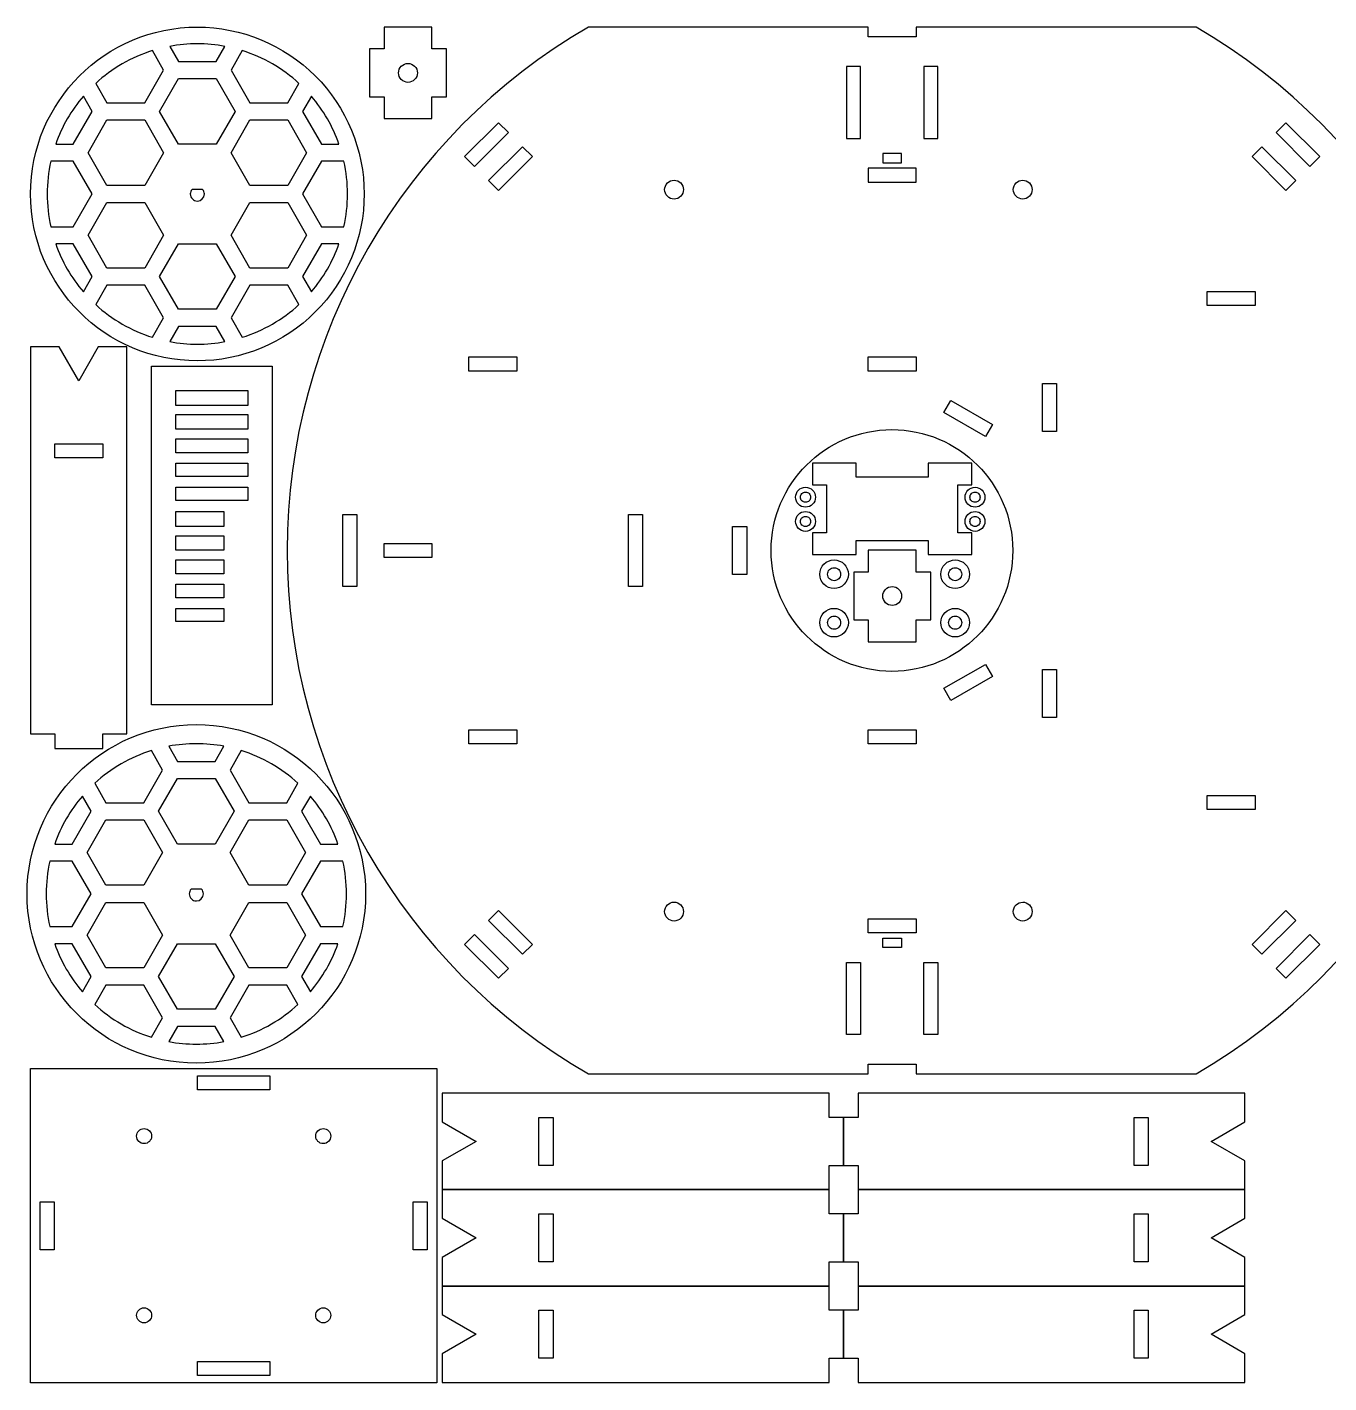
# Model space of a CAD drawing. Extents: x 9 to 440, y 10 to 290.
# Drawn here: x 9.3 to 278.2, y 10 to 290 of the extents above; entities that cross this region are included whole.
import ezdxf

# ---------------------------------------------------------------- set-up
doc = ezdxf.new("R2010")
doc.units = 0
doc.layers.add('Layer_1', color=7, linetype='CONTINUOUS')

msp = doc.modelspace()

# ---------------------------------------------------------------- linework, layer by layer
at = {"layer": 'Layer_1', "color": 7}
for p, q in [((83.04981, 289.95), (83.04981, 285.45001)), ((92.94999, 289.95), (83.04981, 289.95)), ((92.94999, 285.45001), (92.94999, 289.95)), ((179.999852, 289.95), (125.249706, 289.95)), ((182.799681, 289.95), (179.999852, 289.95)), ((183.049794, 289.95), (182.799681, 289.95)), ((183.049794, 287.950122), (183.049794, 289.95)), ((195.999907, 289.95), (192.949965, 289.95)), ((192.949965, 289.95), (192.949965, 287.950122)), ((250.75057, 289.95), (195.999907, 289.95)), ((38.79222, 285.981928), (40.60034, 282.850028)), ((44.50048, 286.512058), (44.50048, 286.512058)), ((48.40011, 282.850028), (50.20872, 285.981928)), ((192.949965, 287.950122), (183.049794, 287.950122)), ((37.53255, 281.079028), (35.21719, 285.089558)), ((40.60034, 282.850028), (48.40011, 282.850028)), ((53.78326, 285.089558), (51.4679, 281.079028)), ((53.78326, 285.089558), (53.78326, 285.089558)), ((83.04981, 285.45001), (80.05, 285.45001)), ((80.05, 285.45001), (80.05, 275.54984)), ((95.9498, 285.45001), (92.94999, 285.45001)), ((95.9498, 275.54984), (95.9498, 285.45001)), ((33.6324, 274.324268), (37.53255, 281.079028)), ((51.4679, 281.079028), (55.36804, 274.324268)), ((89.95, 280.5), (89.95, 280.5)), ((181.45, 281.850071), (178.55, 281.850071)), ((178.55, 281.850071), (178.55, 266.950071)), ((181.45, 266.950071), (181.45, 281.850071)), ((197.45, 281.850071), (194.55, 281.850071)), ((194.55, 281.850071), (194.55, 266.950071)), ((197.45, 266.950071), (197.45, 281.850071)), ((23.5173, 278.334808), (25.83266, 274.324268)), ((36.70036, 272.552365), (40.60031, 279.307269)), ((40.60031, 279.307269), (48.4002, 279.307269)), ((48.4002, 279.307269), (52.30014, 272.552365)), ((63.16778, 274.324268), (65.48367, 278.334808)), ((22.76484, 272.552278), (20.95672, 275.684698)), ((25.83266, 274.324268), (33.6324, 274.324268)), ((55.36804, 274.324268), (63.16778, 274.324268)), ((68.04422, 275.684698), (66.2356, 272.552278)), ((68.04422, 275.684698), (68.04422, 275.684698)), ((80.05, 275.54984), (83.04981, 275.54984)), ((83.04981, 275.54984), (83.04981, 271.04986)), ((92.94999, 271.04986), (92.94999, 275.54984)), ((92.94999, 275.54984), (95.9498, 275.54984)), ((18.86522, 265.797488), (22.76484, 272.552278)), ((40.60031, 265.797462), (36.70036, 272.552365)), ((52.30014, 272.552365), (48.4002, 265.797462)), ((66.2356, 272.552278), (70.13523, 265.797488)), ((21.93278, 264.026549), (25.83273, 270.781453)), ((25.83273, 270.781453), (33.63262, 270.781453)), ((33.63262, 270.781453), (37.53257, 264.026549)), ((51.46794, 264.026549), (55.36789, 270.781453)), ((55.36789, 270.781453), (63.16778, 270.781453)), ((63.16778, 270.781453), (67.06772, 264.026549)), ((83.04981, 271.04986), (92.94999, 271.04986)), ((99.682515, 263.217076), (106.682872, 270.217433)), ((106.682872, 270.217433), (108.733482, 268.166823)), ((267.26653, 268.166833), (269.31714, 270.217444)), ((269.31714, 270.217444), (276.317497, 263.217087)), ((108.733482, 268.166823), (101.733125, 261.166466)), ((178.55, 266.950071), (181.45, 266.950071)), ((194.55, 266.950071), (197.45, 266.950071)), ((274.266886, 261.166476), (267.26653, 268.166833)), ((15.24796, 265.797488), (18.86522, 265.797488)), ((25.83273, 257.271646), (21.93278, 264.026549)), ((37.53257, 264.026549), (33.63262, 257.271646)), ((48.4002, 265.797462), (40.60031, 265.797462)), ((55.36789, 257.271646), (51.46794, 264.026549)), ((67.06772, 264.026549), (63.16778, 257.271646)), ((70.13523, 265.797488), (73.75249, 265.797488)), ((101.733125, 261.166466), (99.682515, 263.217076)), ((104.632291, 258.267342), (111.632648, 265.2677)), ((113.683258, 263.21709), (106.682901, 256.216733)), ((111.632648, 265.2677), (113.683258, 263.21709)), ((189.95, 263.850071), (186.05, 263.850071)), ((186.05, 263.850071), (186.05, 261.950071)), ((189.95, 261.950071), (189.95, 263.850071)), ((262.316802, 263.217066), (264.367413, 265.267676)), ((269.317159, 256.216709), (262.316802, 263.217066)), ((264.367413, 265.267676), (271.36777, 258.267319)), ((276.317497, 263.217087), (274.266886, 261.166476)), ((18.86522, 262.254519), (14.23299, 262.254519)), ((22.76484, 255.499738), (18.86522, 262.254519)), ((70.13523, 262.255019), (66.2356, 255.499738)), ((74.76746, 262.255019), (70.13523, 262.255019)), ((192.95, 260.850072), (183.05, 260.850072)), ((183.05, 260.850072), (183.05, 257.950071)), ((186.05, 261.950071), (189.95, 261.950071)), ((192.95, 257.950071), (192.95, 260.850072)), ((106.682901, 256.216733), (104.632291, 258.267342)), ((183.05, 257.950071), (192.95, 257.950071)), ((271.36777, 258.267319), (269.317159, 256.216709)), ((18.86522, 248.744983), (22.76484, 255.499738)), ((33.63262, 257.271646), (25.83273, 257.271646)), ((45.59537, 256.450007), (43.4048, 256.450007)), ((63.16778, 257.271646), (55.36789, 257.271646)), ((66.2356, 255.499738), (70.13523, 248.744983)), ((78.95032, 255.499999), (78.95032, 255.499999)), ((21.93278, 246.973937), (25.83273, 253.72884)), ((25.83273, 253.72884), (33.63262, 253.72884)), ((33.63262, 253.72884), (37.53257, 246.973937)), ((51.46794, 246.973937), (55.36789, 253.72884)), ((55.36789, 253.72884), (63.16778, 253.72884)), ((63.16778, 253.72884), (67.06772, 246.973937)), ((142.94989, 254.449649), (142.94989, 254.449649)), ((214.949936, 254.449649), (214.949936, 254.449649)), ((14.23299, 248.744983), (18.86522, 248.744983)), ((25.83273, 240.219034), (21.93278, 246.973937)), ((37.53257, 246.973937), (33.63262, 240.219034)), ((55.36789, 240.219034), (51.46794, 246.973937)), ((67.06772, 246.973937), (63.16778, 240.219034)), ((70.13523, 248.744983), (74.76746, 248.744983)), ((18.86522, 245.203003), (15.24796, 245.203003)), ((22.76484, 238.448243), (18.86522, 245.203003)), ((36.70036, 238.448112), (40.60031, 245.203015)), ((40.60031, 245.203015), (48.4002, 245.203015)), ((48.4002, 245.203015), (52.30014, 238.448112)), ((70.13523, 245.203003), (66.2356, 238.448243)), ((73.75301, 245.203003), (70.13523, 245.203003)), ((20.95623, 235.315313), (22.76484, 238.448243)), ((33.63262, 240.219034), (25.83273, 240.219034)), ((40.60031, 231.693208), (36.70036, 238.448112)), ((52.30014, 238.448112), (48.4002, 231.693208)), ((63.16778, 240.219034), (55.36789, 240.219034)), ((66.2356, 238.448243), (68.04422, 235.315823)), ((25.83266, 236.676253), (23.5173, 232.665203)), ((33.6324, 236.676253), (25.83266, 236.676253)), ((37.53255, 229.921463), (33.6324, 236.676253)), ((55.36804, 236.676253), (51.4679, 229.921463)), ((63.16778, 236.676253), (55.36804, 236.676253)), ((65.48367, 232.665203), (63.16778, 236.676253)), ((253.049927, 235.349867), (262.949926, 235.349867)), ((253.049927, 232.449867), (253.049927, 235.349867)), ((262.949926, 235.349867), (262.949926, 232.449867)), ((262.949926, 232.449867), (253.049927, 232.449867)), ((35.21669, 225.910433), (37.53255, 229.921463)), ((48.4002, 231.693208), (40.60031, 231.693208)), ((51.4679, 229.921463), (53.78376, 225.910433)), ((40.60034, 228.150483), (38.79172, 225.018073)), ((48.40011, 228.150483), (40.60034, 228.150483)), ((50.20872, 225.018073), (48.40011, 228.150483)), ((10.05, 223.95), (10.05, 144.05)), ((15.95871, 223.95), (10.05, 223.95)), ((19.99979, 216.9499), (15.95871, 223.95)), ((24.04142, 223.95), (19.99979, 216.9499)), ((29.95008, 223.95), (24.04142, 223.95)), ((29.95008, 144.05), (29.95008, 223.95)), ((100.55004, 218.949867), (100.55004, 221.849867)), ((100.55004, 221.849867), (110.45004, 221.849867)), ((110.45004, 221.849867), (110.45004, 218.949867)), ((183.05001, 218.949882), (183.05001, 221.849882)), ((183.05001, 221.849882), (192.95001, 221.849882)), ((192.95001, 221.849882), (192.95001, 218.949882)), ((35.049999, 219.949997), (59.949999, 219.949997)), ((35.049999, 150.05), (35.049999, 219.949997)), ((59.949999, 219.949997), (59.949999, 150.05)), ((110.45004, 218.949867), (100.55004, 218.949867)), ((192.95001, 218.949882), (183.05001, 218.949882)), ((219.049951, 206.44987), (219.049951, 216.349867)), ((219.049951, 216.349867), (221.949951, 216.349867)), ((221.949951, 216.349867), (221.949951, 206.44987)), ((40.049999, 214.949997), (54.949999, 214.949997)), ((40.049999, 211.849997), (40.049999, 214.949997)), ((54.949999, 214.949997), (54.949999, 211.849997)), ((198.663121, 210.355566), (200.113121, 212.867039)), ((200.113121, 212.867039), (208.686771, 207.91704)), ((54.949999, 211.849997), (40.049999, 211.849997)), ((40.049999, 209.949997), (54.949999, 209.949997)), ((40.049999, 206.949997), (40.049999, 209.949997)), ((54.949999, 209.949997), (54.949999, 206.949997)), ((207.236771, 205.405566), (198.663121, 210.355566)), ((208.686771, 207.91704), (207.236771, 205.405566)), ((54.949999, 206.949997), (40.049999, 206.949997)), ((40.049999, 204.949997), (54.949999, 204.949997)), ((40.049999, 202.049997), (40.049999, 204.949997)), ((54.949999, 204.949997), (54.949999, 202.049997)), ((221.949951, 206.44987), (219.049951, 206.44987)), ((15.050354, 203.949989), (24.950354, 203.949989)), ((15.050354, 201.049989), (15.050354, 203.949989)), ((24.950354, 203.949989), (24.950354, 201.049989)), ((54.949999, 202.049997), (40.049999, 202.049997)), ((24.950354, 201.049989), (15.050354, 201.049989)), ((40.049999, 199.95), (54.949999, 199.95)), ((40.049999, 197.15), (40.049999, 199.95)), ((54.949999, 199.95), (54.949999, 197.15)), ((171.55, 199.95), (171.55, 195.44999)), ((180.54996, 199.95), (171.55, 199.95)), ((180.54996, 197.0499), (180.54996, 199.95)), ((204.4498, 199.95), (195.44984, 199.95)), ((195.44984, 199.95), (195.44984, 197.0499)), ((204.4498, 195.44999), (204.4498, 199.95)), ((54.949999, 197.15), (40.049999, 197.15)), ((195.44984, 197.0499), (180.54996, 197.0499)), ((40.049999, 194.95), (54.949999, 194.95)), ((40.049999, 192.25), (40.049999, 194.95)), ((54.949999, 194.95), (54.949999, 192.25)), ((171.55, 195.44999), (174.45007, 195.44999)), ((174.45007, 195.44999), (174.45007, 185.54984)), ((201.54973, 185.54984), (201.54973, 195.44999)), ((201.54973, 195.44999), (204.4498, 195.44999)), ((54.949999, 192.25), (40.049999, 192.25)), ((171.15001, 192.9), (171.15001, 192.9)), ((172.15001, 192.9), (172.15001, 192.9)), ((206.14997, 192.90004), (206.14997, 192.90004)), ((207.14997, 192.90004), (207.14997, 192.90004)), ((40.049999, 189.95), (49.949999, 189.95)), ((40.049999, 186.85), (40.049999, 189.95)), ((49.949999, 189.95), (49.949999, 186.85)), ((74.54998, 174.44986), (74.54998, 189.34986)), ((74.54998, 189.34986), (77.44998, 189.34986)), ((77.44998, 189.34986), (77.44998, 174.44986)), ((133.55, 174.44986), (133.55, 189.34986)), ((133.55, 189.34986), (136.45, 189.34986)), ((136.45, 189.34986), (136.45, 174.44986)), ((171.14997, 187.89995), (171.14997, 187.89995)), ((172.14997, 187.89995), (172.14997, 187.89995)), ((206.14997, 187.90004), (206.14997, 187.90004)), ((207.14997, 187.90004), (207.14997, 187.90004)), ((49.949999, 186.85), (40.049999, 186.85)), ((40.049999, 184.95), (49.949999, 184.95)), ((40.049999, 181.95), (40.049999, 184.95)), ((49.949999, 184.95), (49.949999, 181.95)), ((155.05012, 176.94987), (155.05012, 186.84987)), ((155.05012, 186.84987), (157.95012, 186.84987)), ((157.95012, 186.84987), (157.95012, 176.94987)), ((174.45007, 185.54984), (171.55, 185.54984)), ((171.55, 185.54984), (171.55, 181.04986)), ((204.4498, 185.54984), (201.54973, 185.54984)), ((204.4498, 181.04986), (204.4498, 185.54984)), ((49.949999, 181.95), (40.049999, 181.95)), ((83.05, 180.44987), (83.05, 183.34987)), ((83.05, 183.34987), (92.95, 183.34987)), ((92.95, 183.34987), (92.95, 180.44987)), ((180.54996, 181.04986), (180.54996, 183.94993)), ((180.54996, 183.94993), (195.44984, 183.94993)), ((183.04981, 181.95), (183.04981, 177.45001)), ((192.94999, 181.95), (183.04981, 181.95)), ((192.94999, 177.45001), (192.94999, 181.95)), ((195.44984, 183.94993), (195.44984, 181.04986)), ((40.049999, 179.95), (49.949999, 179.95)), ((40.049999, 177.05), (40.049999, 179.95)), ((49.949999, 179.95), (49.949999, 177.05)), ((92.95, 180.44987), (83.05, 180.44987)), ((171.55, 181.04986), (180.54996, 181.04986)), ((195.44984, 181.04986), (204.4498, 181.04986)), ((49.949999, 177.05), (40.049999, 177.05)), ((157.95012, 176.94987), (155.05012, 176.94987)), ((177.35, 177), (177.35, 177)), ((178.95, 177), (178.95, 177)), ((183.04981, 177.45001), (180.05, 177.45001)), ((180.05, 177.45001), (180.05, 167.54984)), ((195.9498, 177.45001), (192.94999, 177.45001)), ((195.9498, 167.54984), (195.9498, 177.45001)), ((202.35, 177), (202.35, 177)), ((203.95, 177), (203.95, 177)), ((40.049999, 174.95), (49.949999, 174.95)), ((40.049999, 172.15), (40.049999, 174.95)), ((49.949999, 174.95), (49.949999, 172.15)), ((77.44998, 174.44986), (74.54998, 174.44986)), ((136.45, 174.44986), (133.55, 174.44986)), ((49.949999, 172.15), (40.049999, 172.15)), ((189.95, 172.5), (189.95, 172.5)), ((40.049999, 169.95), (49.949999, 169.95)), ((40.049999, 167.25), (40.049999, 169.95)), ((49.949999, 169.95), (49.949999, 167.25)), ((49.949999, 167.25), (40.049999, 167.25)), ((177.35, 167), (177.35, 167)), ((178.95, 167), (178.95, 167)), ((180.05, 167.54984), (183.04981, 167.54984)), ((183.04981, 167.54984), (183.04981, 163.04986)), ((192.94999, 163.04986), (192.94999, 167.54984)), ((192.94999, 167.54984), (195.9498, 167.54984)), ((202.35002, 167.00001), (202.35002, 167.00001)), ((203.95002, 167.00001), (203.95002, 167.00001)), ((183.04981, 163.04986), (192.94999, 163.04986)), ((187.94991, 156.94964), (187.94991, 156.94964)), ((198.663136, 153.444168), (207.236787, 158.394168)), ((207.236787, 158.394168), (208.686787, 155.882694)), ((219.049951, 147.44987), (219.049951, 157.34987)), ((219.049951, 157.34987), (221.949951, 157.34987)), ((221.949951, 157.34987), (221.949951, 147.44987)), ((208.686787, 155.882694), (200.113136, 150.932694)), ((200.113136, 150.932694), (198.663136, 153.444168)), ((59.949999, 150.05), (35.049999, 150.05)), ((221.949951, 147.44987), (219.049951, 147.44987)), ((10.05, 144.05), (15.05023, 144.05)), ((15.05023, 144.05), (15.05023, 141.0501)), ((24.94988, 141.0501), (24.94988, 144.05)), ((24.94988, 144.05), (29.95008, 144.05)), ((100.55004, 141.94987), (100.55004, 144.84987)), ((100.55004, 144.84987), (110.45004, 144.84987)), ((110.45004, 144.84987), (110.45004, 141.94987)), ((183.05001, 141.94988), (183.05001, 144.84988)), ((183.05001, 144.84988), (192.95001, 144.84988)), ((192.95001, 144.84988), (192.95001, 141.94988)), ((15.05023, 141.0501), (24.94988, 141.0501)), ((37.32423, 136.57903), (35.00887, 140.58957)), ((38.5839, 141.48193), (40.39202, 138.35003)), ((44.29216, 142.01207), (44.29216, 142.01207)), ((48.19179, 138.35003), (50.0004, 141.48193)), ((53.57494, 140.58957), (51.25958, 136.57903)), ((53.57494, 140.58957), (53.57494, 140.58957)), ((110.45004, 141.94987), (100.55004, 141.94987)), ((192.95001, 141.94988), (183.05001, 141.94988)), ((40.39202, 138.35003), (48.19179, 138.35003)), ((33.42408, 129.82427), (37.32423, 136.57903)), ((36.49205, 128.05237), (40.39199, 134.80727)), ((40.39199, 134.80727), (48.19188, 134.80727)), ((48.19188, 134.80727), (52.09183, 128.05237)), ((51.25958, 136.57903), (55.15972, 129.82427)), ((23.30898, 133.83481), (25.62434, 129.82427)), ((62.95946, 129.82427), (65.27535, 133.83481)), ((22.55652, 128.05228), (20.7484, 131.1847)), ((25.62434, 129.82427), (33.42408, 129.82427)), ((55.15972, 129.82427), (62.95946, 129.82427)), ((67.8359, 131.1847), (66.02728, 128.05228)), ((67.8359, 131.1847), (67.8359, 131.1847)), ((253.050049, 131.34987), (262.950048, 131.34987)), ((253.050049, 128.44987), (253.050049, 131.34987)), ((262.950048, 131.34987), (262.950048, 128.44987)), ((18.6569, 121.2975), (22.55652, 128.05228)), ((21.72447, 119.52655), (25.62442, 126.28145)), ((25.62442, 126.28145), (33.42431, 126.28145)), ((33.42431, 126.28145), (37.32425, 119.52655)), ((40.39199, 121.29746), (36.49205, 128.05237)), ((52.09183, 128.05237), (48.19188, 121.29746)), ((51.25963, 119.52655), (55.15957, 126.28145)), ((55.15957, 126.28145), (62.95946, 126.28145)), ((62.95946, 126.28145), (66.85941, 119.52655)), ((66.02728, 128.05228), (69.92691, 121.2975)), ((262.950048, 128.44987), (253.050049, 128.44987)), ((15.03964, 121.2975), (18.6569, 121.2975)), ((48.19188, 121.29746), (40.39199, 121.29746)), ((69.92691, 121.2975), (73.54417, 121.2975)), ((18.6569, 117.75453), (14.02467, 117.75453)), ((22.55652, 110.99974), (18.6569, 117.75453)), ((25.62442, 112.77165), (21.72447, 119.52655)), ((37.32425, 119.52655), (33.42431, 112.77165)), ((55.15957, 112.77165), (51.25963, 119.52655)), ((66.85941, 119.52655), (62.95946, 112.77165)), ((69.92691, 117.75502), (66.02728, 110.99974)), ((74.55914, 117.75502), (69.92691, 117.75502)), ((33.42431, 112.77165), (25.62442, 112.77165)), ((62.95946, 112.77165), (55.15957, 112.77165)), ((18.6569, 104.24499), (22.55652, 110.99974)), ((21.72447, 102.47394), (25.62442, 109.22884)), ((25.62442, 109.22884), (33.42431, 109.22884)), ((33.42431, 109.22884), (37.32425, 102.47394)), ((45.38706, 111.95), (43.19649, 111.95)), ((51.25963, 102.47394), (55.15957, 109.22884)), ((55.15957, 109.22884), (62.95946, 109.22884)), ((62.95946, 109.22884), (66.85941, 102.47394)), ((66.02728, 110.99974), (69.92691, 104.24499)), ((79.242, 110.99988), (79.242, 110.99988)), ((104.63197, 105.532274), (106.68258, 107.582883)), ((106.68258, 107.582883), (113.682936, 100.582526)), ((262.317075, 100.582516), (269.317432, 107.582873)), ((269.317432, 107.582873), (271.368042, 105.532264)), ((14.02467, 104.24499), (18.6569, 104.24499)), ((69.92691, 104.24499), (74.55914, 104.24499)), ((111.632327, 98.531917), (104.63197, 105.532274)), ((142.94989, 105.39964), (142.94989, 105.39964)), ((183.05, 102.94987), (183.05, 105.84987)), ((183.05, 105.84987), (192.95, 105.84987)), ((192.95, 105.84987), (192.95, 102.94987)), ((214.949936, 105.39964), (214.949936, 105.39964)), ((271.368042, 105.532264), (264.367685, 98.531906)), ((25.62442, 95.71903), (21.72447, 102.47394)), ((37.32425, 102.47394), (33.42431, 95.71903)), ((55.15957, 95.71903), (51.25963, 102.47394)), ((66.85941, 102.47394), (62.95946, 95.71903)), ((99.682243, 100.582506), (101.732852, 102.633116)), ((101.732852, 102.633116), (108.733209, 95.632759)), ((192.95, 102.94987), (183.05, 102.94987)), ((186.05, 99.94987), (186.05, 101.84987)), ((186.05, 101.84987), (189.95, 101.84987)), ((189.95, 101.84987), (189.95, 99.94987)), ((267.266844, 95.63279), (274.267201, 102.633147)), ((274.267201, 102.633147), (276.31781, 100.582537)), ((18.6569, 100.70301), (15.03964, 100.70301)), ((22.55652, 93.94825), (18.6569, 100.70301)), ((36.49205, 93.94812), (40.39199, 100.70302)), ((40.39199, 100.70302), (48.19188, 100.70302)), ((48.19188, 100.70302), (52.09183, 93.94812)), ((69.92691, 100.70301), (66.02728, 93.94825)), ((73.54469, 100.70301), (69.92691, 100.70301)), ((106.6826, 93.582149), (99.682243, 100.582506)), ((113.682936, 100.582526), (111.632327, 98.531917)), ((189.95, 99.94987), (186.05, 99.94987)), ((264.367685, 98.531906), (262.317075, 100.582516)), ((276.31781, 100.582537), (269.317453, 93.58218)), ((33.42431, 95.71903), (25.62442, 95.71903)), ((62.95946, 95.71903), (55.15957, 95.71903)), ((108.733209, 95.632759), (106.6826, 93.582149)), ((178.55, 81.94987), (178.55, 96.84987)), ((178.55, 96.84987), (181.45, 96.84987)), ((181.45, 96.84987), (181.45, 81.94987)), ((194.55, 81.94987), (194.55, 96.84987)), ((194.55, 96.84987), (197.45, 96.84987)), ((197.45, 96.84987), (197.45, 81.94987)), ((269.317453, 93.58218), (267.266844, 95.63279)), ((20.74791, 90.81531), (22.55652, 93.94825)), ((40.39199, 87.19322), (36.49205, 93.94812)), ((52.09183, 93.94812), (48.19188, 87.19322)), ((66.02728, 93.94825), (67.8359, 90.81583)), ((25.62434, 92.17626), (23.30898, 88.1652)), ((33.42408, 92.17626), (25.62434, 92.17626)), ((37.32423, 85.42147), (33.42408, 92.17626)), ((55.15972, 92.17626), (51.25958, 85.42147)), ((62.95946, 92.17626), (55.15972, 92.17626)), ((65.27535, 88.1652), (62.95946, 92.17626)), ((48.19188, 87.19322), (40.39199, 87.19322)), ((35.00837, 81.41044), (37.32423, 85.42147)), ((51.25958, 85.42147), (53.57544, 81.41044)), ((40.39202, 83.6505), (38.5834, 80.51808)), ((48.19179, 83.6505), (40.39202, 83.6505)), ((50.0004, 80.51808), (48.19179, 83.6505)), ((181.45, 81.94987), (178.55, 81.94987)), ((197.45, 81.94987), (194.55, 81.94987)), ((183.049794, 73.850015), (183.049794, 75.849892)), ((183.049794, 75.849892), (192.949965, 75.849892)), ((192.949965, 75.849892), (192.949965, 73.850015)), ((10.05, 10.04999), (10.05, 74.94999)), ((10.05, 74.94999), (93.950001, 74.94999)), ((44.549997, 70.54999), (44.549997, 73.44999)), ((44.549997, 73.44999), (59.449997, 73.44999)), ((59.449997, 73.44999), (59.449997, 70.54999)), ((93.950001, 74.94999), (93.950001, 10.04999)), ((125.248671, 73.850015), (182.000245, 73.850015)), ((182.000245, 73.850015), (182.899932, 73.850015)), ((182.899932, 73.850015), (183.049794, 73.850015)), ((192.949965, 73.850015), (192.999575, 73.850015)), ((192.999575, 73.850015), (194.999968, 73.850015)), ((194.999968, 73.850015), (250.751088, 73.850015)), ((59.449997, 70.54999), (44.549997, 70.54999)), ((174.94998, 69.85008), (95.04998, 69.85008)), ((95.04998, 69.85008), (95.04998, 63.94142)), ((174.94998, 64.84988), (174.94998, 69.85008)), ((260.85001, 69.85034), (180.95001, 69.85034)), ((180.95001, 69.85034), (180.95001, 64.85011)), ((260.85001, 63.94163), (260.85001, 69.85034)), ((115.04999, 54.95035), (115.04999, 64.85035)), ((115.04999, 64.85035), (117.94999, 64.85035)), ((117.94999, 64.85035), (117.94999, 54.95035)), ((177.94988, 64.84988), (174.94998, 64.84988)), ((177.94988, 54.95023), (177.94988, 64.84988)), ((180.95001, 64.85011), (177.95011, 64.85011)), ((177.95011, 64.85011), (177.95011, 54.95046)), ((237.95001, 54.95001), (237.95001, 64.85001)), ((237.95001, 64.85001), (240.85001, 64.85001)), ((240.85001, 64.85001), (240.85001, 54.95001)), ((95.04998, 63.94142), (102.05008, 59.89979)), ((253.84991, 59.90055), (260.85001, 63.94163)), ((31.95, 61), (31.95, 61)), ((68.950004, 61), (68.950004, 61)), ((102.05008, 59.89979), (95.04998, 55.85871)), ((260.85001, 55.85892), (253.84991, 59.90055)), ((95.04998, 55.85871), (95.04998, 49.95)), ((117.94999, 54.95035), (115.04999, 54.95035)), ((174.94998, 49.95), (174.94998, 54.95023)), ((174.94998, 54.95023), (177.94988, 54.95023)), ((177.95011, 54.95046), (180.95001, 54.95046)), ((180.95001, 54.95046), (180.95001, 49.95026)), ((240.85001, 54.95001), (237.95001, 54.95001)), ((260.85001, 49.95026), (260.85001, 55.85892)), ((95.04998, 49.95), (174.94998, 49.95)), ((174.94999, 49.94974), (95.04999, 49.94974)), ((95.04999, 49.94974), (95.04999, 44.04108)), ((174.94999, 44.94954), (174.94999, 49.94974)), ((260.85001, 49.95034), (180.95001, 49.95034)), ((180.95001, 49.95034), (180.95001, 44.95011)), ((180.95001, 49.95026), (260.85001, 49.95026)), ((260.85001, 44.04163), (260.85001, 49.95034)), ((12.05, 37.54993), (12.05, 47.44993)), ((12.05, 47.44993), (14.95, 47.44993)), ((14.95, 47.44993), (14.95, 37.54993)), ((89.050001, 37.54993), (89.050001, 47.44993)), ((89.050001, 47.44993), (91.950001, 47.44993)), ((91.950001, 47.44993), (91.950001, 37.54993)), ((115.04999, 35.04999), (115.04999, 44.94999)), ((115.04999, 44.94999), (117.94999, 44.94999)), ((117.94999, 44.94999), (117.94999, 35.04999)), ((177.94989, 44.94954), (174.94999, 44.94954)), ((177.94989, 35.04989), (177.94989, 44.94954)), ((180.95001, 44.95011), (177.95011, 44.95011)), ((177.95011, 44.95011), (177.95011, 35.05046)), ((237.95001, 35.05001), (237.95001, 44.95001)), ((237.95001, 44.95001), (240.85001, 44.95001)), ((240.85001, 44.95001), (240.85001, 35.05001)), ((95.04999, 44.04108), (102.05009, 39.99945)), ((253.84991, 40.00055), (260.85001, 44.04163)), ((102.05009, 39.99945), (95.04999, 35.95837)), ((260.85001, 35.95892), (253.84991, 40.00055)), ((14.95, 37.54993), (12.05, 37.54993)), ((91.950001, 37.54993), (89.050001, 37.54993)), ((95.04999, 35.95837), (95.04999, 30.04966)), ((117.94999, 35.04999), (115.04999, 35.04999)), ((174.94999, 30.04966), (174.94999, 35.04989)), ((174.94999, 35.04989), (177.94989, 35.04989)), ((177.95011, 35.05046), (180.95001, 35.05046)), ((180.95001, 35.05046), (180.95001, 30.05026)), ((240.85001, 35.05001), (237.95001, 35.05001)), ((260.85001, 30.05026), (260.85001, 35.95892)), ((174.94999, 30.04974), (95.04999, 30.04974)), ((95.04999, 30.04974), (95.04999, 24.14108)), ((95.04999, 30.04966), (174.94999, 30.04966)), ((174.94999, 25.04954), (174.94999, 30.04974)), ((180.95001, 30.05026), (260.85001, 30.05026)), ((260.85002, 30.05), (180.95002, 30.05)), ((180.95002, 30.05), (180.95002, 25.04977)), ((260.85002, 24.14129), (260.85002, 30.05)), ((31.95, 24), (31.95, 24)), ((68.950004, 24), (68.950004, 24)), ((95.04999, 24.14108), (102.05009, 20.09945)), ((115.04999, 15.14999), (115.04999, 25.04999)), ((115.04999, 25.04999), (117.94999, 25.04999)), ((117.94999, 25.04999), (117.94999, 15.14999)), ((177.94989, 25.04954), (174.94999, 25.04954)), ((177.94989, 15.14989), (177.94989, 25.04954)), ((180.95002, 25.04977), (177.95012, 25.04977)), ((177.95012, 25.04977), (177.95012, 15.15012)), ((237.95001, 15.14965), (237.95001, 25.04965)), ((237.95001, 25.04965), (240.85001, 25.04965)), ((240.85001, 25.04965), (240.85001, 15.14965)), ((253.84992, 20.10021), (260.85002, 24.14129)), ((102.05009, 20.09945), (95.04999, 16.05837)), ((260.85002, 16.05858), (253.84992, 20.10021)), ((44.549997, 11.54999), (44.549997, 14.44999)), ((44.549997, 14.44999), (59.449997, 14.44999)), ((59.449997, 14.44999), (59.449997, 11.54999)), ((95.04999, 16.05837), (95.04999, 10.14966)), ((117.94999, 15.14999), (115.04999, 15.14999)), ((174.94999, 10.14966), (174.94999, 15.14989)), ((174.94999, 15.14989), (177.94989, 15.14989)), ((177.95012, 15.15012), (180.95002, 15.15012)), ((180.95002, 15.15012), (180.95002, 10.14992)), ((240.85001, 15.14965), (237.95001, 15.14965)), ((260.85002, 10.14992), (260.85002, 16.05858)), ((59.449997, 11.54999), (44.549997, 11.54999)), ((93.950001, 10.04999), (10.05, 10.04999)), ((95.04999, 10.14966), (174.94999, 10.14966)), ((180.95002, 10.14992), (260.85002, 10.14992))]:
    msp.add_line(p, q, dxfattribs=at)
for points in [[(10.05031, 255.499999), (10.05031, 274.526209), (25.4741, 289.949999), (44.50031, 289.95)], [(44.50031, 289.95), (53.63702, 289.950002), (62.399515, 286.32046), (68.860145, 279.859832)], [(125.249706, 289.95), (86.745275, 267.588617), (63.049981, 226.4264), (63.049885, 181.899749)], [(312.949874, 181.899749), (312.949885, 226.426293), (289.254802, 267.588486), (250.75057, 289.95)], [(44.50048, 286.512058), (42.58544, 286.511975), (40.674524, 286.334506), (38.79222, 285.981928)], [(50.20872, 285.981928), (48.326423, 286.334505), (46.415514, 286.511973), (44.50048, 286.512058)], [(35.21719, 285.089558), (30.868225, 283.72513), (26.873485, 281.418829), (23.5173, 278.334808)], [(65.48367, 278.334808), (62.127334, 281.418894), (58.13241, 283.725199), (53.78326, 285.089558)], [(86.05, 280.5), (86.05, 281.017172), (86.255446, 281.513162), (86.621142, 281.878858)], [(86.621142, 279.121142), (86.255446, 279.486838), (86.05, 279.982828), (86.05, 280.5)], [(86.621142, 281.878858), (86.986838, 282.244554), (87.482828, 282.45), (88, 282.45)], [(88, 282.45), (88.517172, 282.45), (89.013162, 282.244554), (89.378858, 281.878858)], [(89.378858, 281.878858), (89.744554, 281.513162), (89.95, 281.017172), (89.95, 280.5)], [(89.95, 280.5), (89.95, 279.982828), (89.744554, 279.486838), (89.378858, 279.121142)], [(68.860145, 279.859832), (75.320776, 273.399203), (78.95032, 264.636709), (78.95032, 255.499999)], [(88, 278.55), (87.482828, 278.55), (86.986838, 278.755446), (86.621142, 279.121142)], [(89.378858, 279.121142), (89.013162, 278.755446), (88.517172, 278.55), (88, 278.55)], [(20.95672, 275.684698), (18.458312, 272.770658), (16.522596, 269.41812), (15.24796, 265.797488)], [(73.75249, 265.797488), (72.478002, 269.418083), (70.542453, 272.770619), (68.04422, 275.684698)], [(14.23299, 262.254519), (13.738019, 260.037009), (13.488243, 257.771818), (13.48816, 255.499738)], [(75.51229, 255.499738), (75.512243, 257.771985), (75.262467, 260.037345), (74.76746, 262.255019)], [(140.99989, 256.399649), (140.99989, 256.916821), (141.205336, 257.412811), (141.571032, 257.778507)], [(141.571032, 257.778507), (141.936728, 258.144203), (142.432718, 258.349649), (142.94989, 258.349649)], [(142.94989, 258.349649), (143.467062, 258.349649), (143.963052, 258.144203), (144.328748, 257.778507)], [(144.328748, 257.778507), (144.694444, 257.412811), (144.89989, 256.916821), (144.89989, 256.399649)], [(212.99994, 256.399649), (212.99994, 257.476603), (213.872982, 258.349647), (214.949936, 258.349649)], [(214.949936, 258.349649), (215.467108, 258.349649), (215.963098, 258.144203), (216.328794, 257.778507)], [(216.328794, 257.778507), (216.69449, 257.412811), (216.899936, 256.916821), (216.899936, 256.399649)], [(44.50031, 221.049998), (25.4741, 221.049999), (10.05031, 236.473789), (10.05031, 255.499999)], [(13.48816, 255.499738), (13.488245, 253.227666), (13.738021, 250.962485), (14.23299, 248.744983)], [(43.05031, 255.500209), (43.050296, 255.115631), (43.203062, 254.7468), (43.474997, 254.47486)], [(43.4048, 256.450007), (43.176202, 256.186375), (43.050341, 255.849149), (43.05031, 255.500209)], [(44.50034, 254.050157), (45.300982, 254.050428), (45.949879, 254.699567), (45.94985, 255.500209)], [(45.94985, 255.500209), (45.949822, 255.849147), (45.823964, 256.186373), (45.59537, 256.450007)], [(78.95032, 255.499999), (78.95032, 246.363289), (75.320776, 237.600795), (68.860145, 231.140166)], [(74.76746, 248.744983), (75.262429, 250.962485), (75.512205, 253.227666), (75.51229, 255.499738)], [(141.571032, 255.020791), (141.205336, 255.386487), (140.99989, 255.882477), (140.99989, 256.399649)], [(142.94989, 254.449649), (142.432718, 254.449649), (141.936728, 254.655095), (141.571032, 255.020791)], [(144.328748, 255.020791), (143.963052, 254.655095), (143.467062, 254.449649), (142.94989, 254.449649)], [(144.89989, 256.399649), (144.89989, 255.882477), (144.694444, 255.386487), (144.328748, 255.020791)], [(214.949936, 254.449649), (213.872982, 254.449651), (212.99994, 255.322695), (212.99994, 256.399649)], [(216.328794, 255.020791), (215.963098, 254.655095), (215.467108, 254.449649), (214.949936, 254.449649)], [(216.899936, 256.399649), (216.899936, 255.882477), (216.69449, 255.386487), (216.328794, 255.020791)], [(43.474997, 254.47486), (43.746933, 254.20292), (44.115762, 254.050149), (44.50034, 254.050157)], [(15.24796, 245.203003), (16.522394, 241.582238), (18.457945, 238.229536), (20.95623, 235.315313)], [(68.04422, 235.315823), (70.542635, 238.229852), (72.478362, 241.582379), (73.75301, 245.203003)], [(23.5173, 232.665203), (26.873338, 229.581239), (30.867901, 227.274934), (35.21669, 225.910433)], [(53.78376, 225.910433), (58.132734, 227.274865), (62.127481, 229.581173), (65.48367, 232.665203)], [(68.860145, 231.140166), (62.399515, 224.679538), (53.63702, 221.049996), (44.50031, 221.049998)], [(38.79172, 225.018073), (40.674188, 224.665464), (42.585273, 224.487996), (44.50048, 224.487943)], [(44.50048, 224.487943), (46.415514, 224.488028), (48.326423, 224.665496), (50.20872, 225.018073)], [(162.99991, 181.89964), (162.999911, 195.679144), (174.170406, 206.849639), (187.94991, 206.84964)], [(187.94991, 206.84964), (201.729414, 206.849639), (212.899909, 195.679144), (212.89991, 181.89964)], [(168.05001, 192.9), (168.05001, 194.032184), (168.967826, 194.95), (170.10001, 194.95)], [(169.05001, 192.9), (169.05001, 193.178477), (169.160635, 193.445549), (169.357548, 193.642462)], [(169.357548, 193.642462), (169.554461, 193.839375), (169.821533, 193.95), (170.10001, 193.95)], [(170.10001, 194.95), (171.232194, 194.95), (172.15001, 194.032184), (172.15001, 192.9)], [(170.10001, 193.95), (170.378487, 193.95), (170.645559, 193.839375), (170.842472, 193.642462)], [(170.842472, 193.642462), (171.039385, 193.445549), (171.15001, 193.178477), (171.15001, 192.9)], [(203.04997, 192.90004), (203.04997, 194.032224), (203.967786, 194.95004), (205.09997, 194.95004)], [(204.04997, 192.90004), (204.04997, 193.178517), (204.160595, 193.445589), (204.357508, 193.642502)], [(204.357508, 193.642502), (204.554421, 193.839415), (204.821493, 193.95004), (205.09997, 193.95004)], [(205.09997, 194.95004), (206.232154, 194.95004), (207.14997, 194.032224), (207.14997, 192.90004)], [(205.09997, 193.95004), (205.378447, 193.95004), (205.645519, 193.839415), (205.842432, 193.642502)], [(205.842432, 193.642502), (206.039345, 193.445589), (206.14997, 193.178517), (206.14997, 192.90004)], [(170.10001, 190.85), (168.967826, 190.85), (168.05001, 191.767816), (168.05001, 192.9)], [(169.357548, 192.157538), (169.160635, 192.354451), (169.05001, 192.621523), (169.05001, 192.9)], [(170.10001, 191.85), (169.821533, 191.85), (169.554461, 191.960625), (169.357548, 192.157538)], [(172.15001, 192.9), (172.15001, 191.767816), (171.232194, 190.85), (170.10001, 190.85)], [(170.842472, 192.157538), (170.645559, 191.960625), (170.378487, 191.85), (170.10001, 191.85)], [(171.15001, 192.9), (171.15001, 192.621523), (171.039385, 192.354451), (170.842472, 192.157538)], [(205.09997, 190.85004), (203.967786, 190.85004), (203.04997, 191.767856), (203.04997, 192.90004)], [(204.357508, 192.157578), (204.160595, 192.354491), (204.04997, 192.621563), (204.04997, 192.90004)], [(205.09997, 191.85004), (204.821493, 191.85004), (204.554421, 191.960665), (204.357508, 192.157578)], [(207.14997, 192.90004), (207.14997, 191.767856), (206.232154, 190.85004), (205.09997, 190.85004)], [(205.842432, 192.157578), (205.645519, 191.960665), (205.378447, 191.85004), (205.09997, 191.85004)], [(206.14997, 192.90004), (206.14997, 192.621563), (206.039345, 192.354491), (205.842432, 192.157578)], [(168.04997, 187.89995), (168.04997, 189.032134), (168.967786, 189.94995), (170.09997, 189.94995)], [(170.09997, 185.84995), (168.967786, 185.84995), (168.04997, 186.767766), (168.04997, 187.89995)], [(169.04997, 187.89995), (169.04997, 188.178427), (169.160595, 188.445499), (169.357508, 188.642412)], [(169.357508, 187.157488), (169.160595, 187.354401), (169.04997, 187.621473), (169.04997, 187.89995)], [(169.357508, 188.642412), (169.554421, 188.839325), (169.821493, 188.94995), (170.09997, 188.94995)], [(170.09997, 189.94995), (171.232154, 189.94995), (172.14997, 189.032134), (172.14997, 187.89995)], [(170.09997, 188.94995), (170.378447, 188.94995), (170.645519, 188.839325), (170.842432, 188.642412)], [(172.14997, 187.89995), (172.14997, 186.767766), (171.232154, 185.84995), (170.09997, 185.84995)], [(170.842432, 188.642412), (171.039345, 188.445499), (171.14997, 188.178427), (171.14997, 187.89995)], [(171.14997, 187.89995), (171.14997, 187.621473), (171.039345, 187.354401), (170.842432, 187.157488)], [(203.04997, 187.90004), (203.04997, 189.032224), (203.967786, 189.95004), (205.09997, 189.95004)], [(205.09997, 185.85004), (203.967786, 185.85004), (203.04997, 186.767856), (203.04997, 187.90004)], [(204.04997, 187.90004), (204.04997, 188.178517), (204.160595, 188.445589), (204.357508, 188.642502)], [(204.357508, 187.157578), (204.160595, 187.354491), (204.04997, 187.621563), (204.04997, 187.90004)], [(204.357508, 188.642502), (204.554421, 188.839415), (204.821493, 188.95004), (205.09997, 188.95004)], [(205.09997, 189.95004), (206.232154, 189.95004), (207.14997, 189.032224), (207.14997, 187.90004)], [(205.09997, 188.95004), (205.378447, 188.95004), (205.645519, 188.839415), (205.842432, 188.642502)], [(207.14997, 187.90004), (207.14997, 186.767856), (206.232154, 185.85004), (205.09997, 185.85004)], [(205.842432, 188.642502), (206.039345, 188.445589), (206.14997, 188.178517), (206.14997, 187.90004)], [(206.14997, 187.90004), (206.14997, 187.621563), (206.039345, 187.354491), (205.842432, 187.157578)], [(170.09997, 186.84995), (169.821493, 186.84995), (169.554421, 186.960575), (169.357508, 187.157488)], [(170.842432, 187.157488), (170.645519, 186.960575), (170.378447, 186.84995), (170.09997, 186.84995)], [(205.09997, 186.85004), (204.821493, 186.85004), (204.554421, 186.960665), (204.357508, 187.157578)], [(205.842432, 187.157578), (205.645519, 186.960665), (205.378447, 186.85004), (205.09997, 186.85004)], [(63.049885, 181.899749), (63.049952, 137.373495), (86.744799, 96.211568), (125.248671, 73.850015)], [(187.94991, 156.94964), (174.170406, 156.949641), (162.999911, 168.120136), (162.99991, 181.89964)], [(173.914035, 179.085965), (174.467267, 179.639197), (175.217611, 179.95), (176, 179.95)], [(176, 179.95), (176.782389, 179.95), (177.532733, 179.639197), (178.085965, 179.085965)], [(212.89991, 181.89964), (212.899909, 168.120136), (201.729414, 156.949641), (187.94991, 156.94964)], [(198.914035, 179.085965), (199.467267, 179.639197), (200.217611, 179.95), (201, 179.95)], [(201, 179.95), (201.782389, 179.95), (202.532733, 179.639197), (203.085965, 179.085965)], [(250.751088, 73.850015), (289.254961, 96.211568), (312.949807, 137.373495), (312.949874, 181.899749)], [(173.05, 177), (173.05, 177.782389), (173.360803, 178.532733), (173.914035, 179.085965)], [(173.914035, 174.914035), (173.360803, 175.467267), (173.05, 176.217611), (173.05, 177)], [(174.65, 177), (174.65, 177.358042), (174.792232, 177.70142), (175.045406, 177.954594)], [(175.045406, 176.045406), (174.792232, 176.29858), (174.65, 176.641958), (174.65, 177)], [(175.045406, 177.954594), (175.29858, 178.207768), (175.641958, 178.35), (176, 178.35)], [(176, 178.35), (176.358042, 178.35), (176.70142, 178.207768), (176.954594, 177.954594)], [(176.954594, 177.954594), (177.207768, 177.70142), (177.35, 177.358042), (177.35, 177)], [(177.35, 177), (177.35, 176.641958), (177.207768, 176.29858), (176.954594, 176.045406)], [(178.085965, 179.085965), (178.639197, 178.532733), (178.95, 177.782389), (178.95, 177)], [(178.95, 177), (178.95, 176.217611), (178.639197, 175.467267), (178.085965, 174.914035)], [(198.05, 177), (198.05, 177.782389), (198.360803, 178.532733), (198.914035, 179.085965)], [(198.914035, 174.914035), (198.360803, 175.467267), (198.05, 176.217611), (198.05, 177)], [(199.65, 177), (199.65, 177.358042), (199.792232, 177.70142), (200.045406, 177.954594)], [(200.045406, 176.045406), (199.792232, 176.29858), (199.65, 176.641958), (199.65, 177)], [(200.045406, 177.954594), (200.29858, 178.207768), (200.641958, 178.35), (201, 178.35)], [(201, 178.35), (201.358042, 178.35), (201.70142, 178.207768), (201.954594, 177.954594)], [(201.954594, 177.954594), (202.207768, 177.70142), (202.35, 177.358042), (202.35, 177)], [(202.35, 177), (202.35, 176.641958), (202.207768, 176.29858), (201.954594, 176.045406)], [(203.085965, 179.085965), (203.639197, 178.532733), (203.95, 177.782389), (203.95, 177)], [(203.95, 177), (203.95, 176.217611), (203.639197, 175.467267), (203.085965, 174.914035)], [(176, 174.05), (175.217611, 174.05), (174.467267, 174.360803), (173.914035, 174.914035)], [(176, 175.65), (175.641958, 175.65), (175.29858, 175.792232), (175.045406, 176.045406)], [(176.954594, 176.045406), (176.70142, 175.792232), (176.358042, 175.65), (176, 175.65)], [(178.085965, 174.914035), (177.532733, 174.360803), (176.782389, 174.05), (176, 174.05)], [(186.05, 172.5), (186.05, 173.017172), (186.255446, 173.513162), (186.621142, 173.878858)], [(186.621142, 173.878858), (186.986838, 174.244554), (187.482828, 174.45), (188, 174.45)], [(188, 174.45), (188.517172, 174.45), (189.013162, 174.244554), (189.378858, 173.878858)], [(189.378858, 173.878858), (189.744554, 173.513162), (189.95, 173.017172), (189.95, 172.5)], [(201, 174.05), (200.217611, 174.05), (199.467267, 174.360803), (198.914035, 174.914035)], [(201, 175.65), (200.641958, 175.65), (200.29858, 175.792232), (200.045406, 176.045406)], [(201.954594, 176.045406), (201.70142, 175.792232), (201.358042, 175.65), (201, 175.65)], [(203.085965, 174.914035), (202.532733, 174.360803), (201.782389, 174.05), (201, 174.05)], [(186.621142, 171.121142), (186.255446, 171.486838), (186.05, 171.982828), (186.05, 172.5)], [(188, 170.55), (187.482828, 170.55), (186.986838, 170.755446), (186.621142, 171.121142)], [(189.378858, 171.121142), (189.013162, 170.755446), (188.517172, 170.55), (188, 170.55)], [(189.95, 172.5), (189.95, 171.982828), (189.744554, 171.486838), (189.378858, 171.121142)], [(173.05, 167), (173.05, 167.782389), (173.360803, 168.532733), (173.914035, 169.085965)], [(173.914035, 169.085965), (174.467267, 169.639197), (175.217611, 169.95), (176, 169.95)], [(174.65, 167), (174.65, 167.358042), (174.792232, 167.70142), (175.045406, 167.954594)], [(175.045406, 167.954594), (175.29858, 168.207768), (175.641958, 168.35), (176, 168.35)], [(176, 169.95), (176.782389, 169.95), (177.532733, 169.639197), (178.085965, 169.085965)], [(176, 168.35), (176.358042, 168.35), (176.70142, 168.207768), (176.954594, 167.954594)], [(176.954594, 167.954594), (177.207768, 167.70142), (177.35, 167.358042), (177.35, 167)], [(178.085965, 169.085965), (178.639197, 168.532733), (178.95, 167.782389), (178.95, 167)], [(198.05002, 167.00001), (198.05002, 167.782399), (198.360823, 168.532743), (198.914055, 169.085975)], [(198.914055, 169.085975), (199.467287, 169.639207), (200.217631, 169.95001), (201.00002, 169.95001)], [(199.65002, 167.00001), (199.65002, 167.358052), (199.792252, 167.70143), (200.045426, 167.954604)], [(200.045426, 167.954604), (200.2986, 168.207778), (200.641978, 168.35001), (201.00002, 168.35001)], [(201.00002, 169.95001), (201.782409, 169.95001), (202.532753, 169.639207), (203.085985, 169.085975)], [(201.00002, 168.35001), (201.358062, 168.35001), (201.70144, 168.207778), (201.954614, 167.954604)], [(201.954614, 167.954604), (202.207788, 167.70143), (202.35002, 167.358052), (202.35002, 167.00001)], [(203.085985, 169.085975), (203.639217, 168.532743), (203.95002, 167.782399), (203.95002, 167.00001)], [(173.914035, 164.914035), (173.360803, 165.467267), (173.05, 166.217611), (173.05, 167)], [(175.045406, 166.045406), (174.792232, 166.29858), (174.65, 166.641958), (174.65, 167)], [(176, 165.65), (175.641958, 165.65), (175.29858, 165.792232), (175.045406, 166.045406)], [(176.954594, 166.045406), (176.70142, 165.792232), (176.358042, 165.65), (176, 165.65)], [(177.35, 167), (177.35, 166.641958), (177.207768, 166.29858), (176.954594, 166.045406)], [(178.95, 167), (178.95, 166.217611), (178.639197, 165.467267), (178.085965, 164.914035)], [(198.914055, 164.914045), (198.360823, 165.467277), (198.05002, 166.217621), (198.05002, 167.00001)], [(200.045426, 166.045416), (199.792252, 166.29859), (199.65002, 166.641968), (199.65002, 167.00001)], [(201.00002, 165.65001), (200.641978, 165.65001), (200.2986, 165.792242), (200.045426, 166.045416)], [(201.954614, 166.045416), (201.70144, 165.792242), (201.358062, 165.65001), (201.00002, 165.65001)], [(202.35002, 167.00001), (202.35002, 166.641968), (202.207788, 166.29859), (201.954614, 166.045416)], [(203.95002, 167.00001), (203.95002, 166.217621), (203.639217, 165.467277), (203.085985, 164.914045)], [(176, 164.05), (175.217611, 164.05), (174.467267, 164.360803), (173.914035, 164.914035)], [(178.085965, 164.914035), (177.532733, 164.360803), (176.782389, 164.05), (176, 164.05)], [(201.00002, 164.05001), (200.217631, 164.05001), (199.467287, 164.360813), (198.914055, 164.914045)], [(203.085985, 164.914045), (202.532753, 164.360813), (201.782409, 164.05001), (201.00002, 164.05001)], [(9.342, 110.99988), (9.342, 130.302232), (24.989648, 145.949879), (44.292, 145.94988)], [(44.292, 145.94988), (63.594352, 145.949879), (79.241999, 130.302232), (79.242, 110.99988)], [(35.00887, 140.58957), (30.659904, 139.225139), (26.665164, 136.918834), (23.30898, 133.83481)], [(44.29216, 142.01207), (42.377119, 142.011983), (40.466203, 141.834512), (38.5839, 141.48193)], [(50.0004, 141.48193), (48.118103, 141.834511), (46.207194, 142.011982), (44.29216, 142.01207)], [(65.27535, 133.83481), (61.919015, 136.9189), (57.924091, 139.225208), (53.57494, 140.58957)], [(20.7484, 131.1847), (18.249993, 128.270663), (16.314277, 124.918128), (15.03964, 121.2975)], [(73.54417, 121.2975), (72.269681, 124.918092), (70.334132, 128.270624), (67.8359, 131.1847)], [(14.02467, 117.75453), (13.529699, 115.537017), (13.279923, 113.271823), (13.27984, 110.99974)], [(75.30397, 110.99974), (75.303923, 113.271987), (75.054147, 115.537347), (74.55914, 117.75502)], [(44.292, 76.04988), (24.989648, 76.049881), (9.342001, 91.697528), (9.342, 110.99988)], [(13.27984, 110.99974), (13.279926, 108.72767), (13.529702, 106.46249), (14.02467, 104.24499)], [(42.842, 111.0002), (42.841987, 110.615622), (42.994752, 110.246792), (43.266688, 109.974852)], [(43.19649, 111.95), (42.967892, 111.686367), (42.84203, 111.34914), (42.842, 111.0002)], [(43.266688, 109.974852), (43.538624, 109.702913), (43.907452, 109.550142), (44.29203, 109.55015)], [(79.242, 110.99988), (79.241999, 91.697528), (63.594352, 76.049881), (44.292, 76.04988)], [(44.29203, 109.55015), (45.092671, 109.550421), (45.741568, 110.199559), (45.74154, 111.0002)], [(45.74154, 111.0002), (45.741513, 111.349139), (45.615655, 111.686366), (45.38706, 111.95)], [(74.55914, 104.24499), (75.054108, 106.46249), (75.303884, 108.72767), (75.30397, 110.99974)], [(141.571032, 108.728498), (141.936728, 109.094194), (142.432718, 109.29964), (142.94989, 109.29964)], [(142.94989, 109.29964), (143.467062, 109.29964), (143.963052, 109.094194), (144.328748, 108.728498)], [(212.99994, 107.34964), (212.99994, 108.426594), (213.872982, 109.299638), (214.949936, 109.29964)], [(214.949936, 109.29964), (215.467108, 109.29964), (215.963098, 109.094194), (216.328794, 108.728498)], [(140.99989, 107.34964), (140.99989, 107.866812), (141.205336, 108.362802), (141.571032, 108.728498)], [(141.571032, 105.970782), (141.205336, 106.336478), (140.99989, 106.832468), (140.99989, 107.34964)], [(144.89989, 107.34964), (144.89989, 106.272685), (144.026845, 105.39964), (142.94989, 105.39964)], [(144.328748, 108.728498), (144.694444, 108.362802), (144.89989, 107.866812), (144.89989, 107.34964)], [(214.949936, 105.39964), (213.872982, 105.399642), (212.99994, 106.272686), (212.99994, 107.34964)], [(216.899936, 107.34964), (216.899936, 106.272685), (216.026891, 105.39964), (214.949936, 105.39964)], [(216.328794, 108.728498), (216.69449, 108.362802), (216.899936, 107.866812), (216.899936, 107.34964)], [(142.94989, 105.39964), (142.432718, 105.39964), (141.936728, 105.605086), (141.571032, 105.970782)], [(15.03964, 100.70301), (16.314073, 97.082242), (18.249624, 93.729536), (20.74791, 90.81531)], [(67.8359, 90.81583), (70.334315, 93.729859), (72.270042, 97.082386), (73.54469, 100.70301)], [(23.30898, 88.1652), (26.665019, 85.081239), (30.659582, 82.774938), (35.00837, 81.41044)], [(53.57544, 81.41044), (57.924413, 82.774869), (61.91916, 85.081173), (65.27535, 88.1652)], [(38.5834, 80.51808), (40.465868, 80.165467), (42.376952, 79.987996), (44.29216, 79.98794)], [(44.29216, 79.98794), (46.207194, 79.988028), (48.118103, 80.165499), (50.0004, 80.51808)], [(31.95, 61), (31.95, 61.856041), (32.643959, 62.55), (33.5, 62.55)], [(33.5, 62.55), (34.356041, 62.55), (35.05, 61.856041), (35.05, 61)], [(68.950004, 61), (68.950004, 61.856041), (69.643963, 62.55), (70.500004, 62.55)], [(70.500004, 62.55), (71.356045, 62.55), (72.050004, 61.856041), (72.050004, 61)], [(33.5, 59.45), (32.643959, 59.45), (31.95, 60.143959), (31.95, 61)], [(35.05, 61), (35.05, 60.143959), (34.356041, 59.45), (33.5, 59.45)], [(70.500004, 59.45), (69.643963, 59.45), (68.950004, 60.143959), (68.950004, 61)], [(72.050004, 61), (72.050004, 60.143959), (71.356045, 59.45), (70.500004, 59.45)], [(31.95, 24), (31.95, 24.856041), (32.643959, 25.55), (33.5, 25.55)], [(33.5, 25.55), (34.356041, 25.55), (35.05, 24.856041), (35.05, 24)], [(68.950004, 24), (68.950004, 24.856041), (69.643963, 25.55), (70.500004, 25.55)], [(70.500004, 25.55), (70.91109, 25.55), (71.305338, 25.386697), (71.59602, 25.096016)], [(33.5, 22.45), (32.643959, 22.45), (31.95, 23.143959), (31.95, 24)], [(35.05, 24), (35.05, 23.143959), (34.356041, 22.45), (33.5, 22.45)], [(70.500004, 22.45), (69.643963, 22.45), (68.950004, 23.143959), (68.950004, 24)], [(71.59602, 22.903984), (71.305338, 22.613303), (70.91109, 22.45), (70.500004, 22.45)], [(71.59602, 25.096016), (71.886701, 24.805334), (72.050004, 24.411086), (72.050004, 24)], [(72.050004, 24), (72.050004, 23.588914), (71.886701, 23.194666), (71.59602, 22.903984)]]:
    msp.add_open_spline(points, degree=3, dxfattribs=at)

doc.saveas('drawing.dxf')
